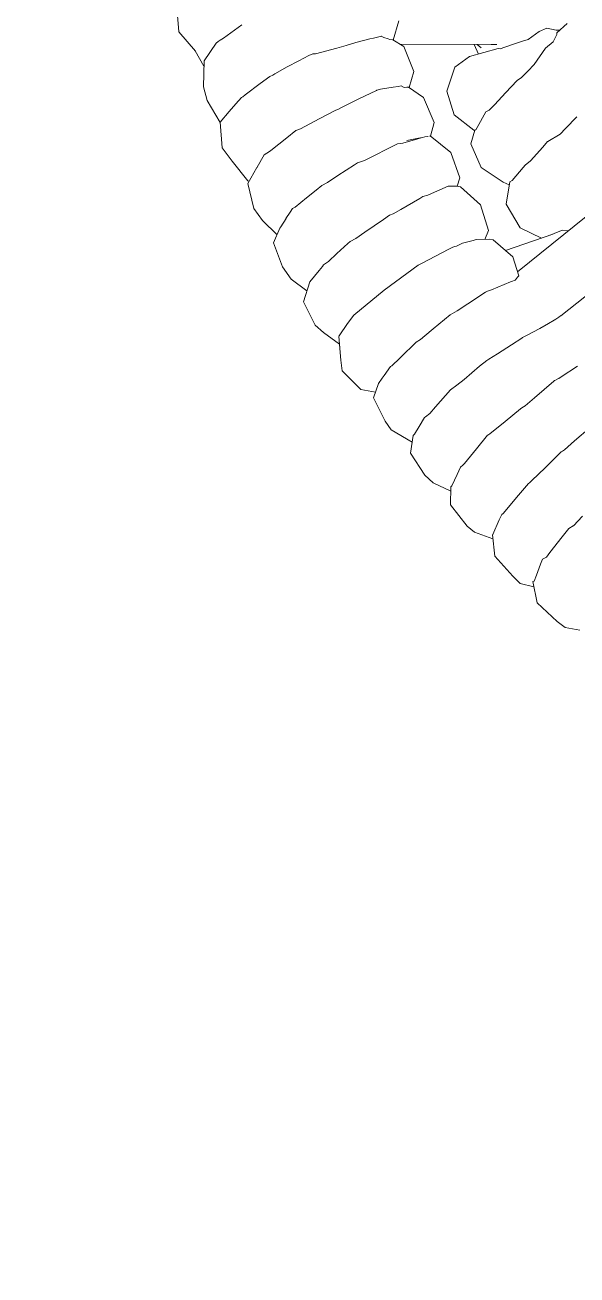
# Model space of a CAD drawing. Header units: centimetres. Extents: x 5488 to 20269, y -31398 to -19684.
# Drawn here: x 11808 to 11816.69, y -23194 to -23174.32 of the extents above; entities that cross this region are included whole.
import ezdxf

# ---------------------------------------------------------------- set-up
doc = ezdxf.new("R2010")
doc.units = ezdxf.units.CM
doc.layers.add('xxx_Auto_Kaplama_Ahşap Tarama', color=16, linetype='Continuous', lineweight=5)
doc.layers.add('xxx_Auto_Tefris_Tefris', color=32, linetype='Continuous', lineweight=15)

# ---------------------------------------------------------------- blocks, each defined once
blk = doc.blocks.new('trtetre')
at = {"color": 0, "linetype": 'ByBlock'}
for points in [[(452.998, 70.757), (452.767, 70.796)], [(452.998, 70.757), (453.124, 70.661)], [(453.124, 70.661), (453.44, 70.369)], [(453.44, 70.369), (453.51, 70.031)], [(453.492, 70.118), (453.706, 70.066)], [(453.706, 70.066), (453.821, 69.949)], [(453.449, 69.931), (453.385, 69.762)], [(453.449, 69.931), (453.488, 70.025)], [(453.51, 70.031), (453.488, 70.025)], [(454.108, 69.634), (453.821, 69.949)], [(453.357, 69.68), (453.295, 69.649)], [(453.385, 69.762), (453.357, 69.68)], [(453.238, 69.575), (453.044, 69.33)], [(453.238, 69.575), (453.295, 69.649)], [(454.108, 69.634), (454.144, 69.299)], [(453.044, 69.33), (452.943, 69.199)], [(454.138, 69.294), (454.037, 69.064)], [(454.137, 69.363), (454.426, 69.258)], [(454.138, 69.294), (454.14, 69.299)], [(454.144, 69.299), (454.14, 69.299)], [(452.869, 69.156), (452.727, 69.002)], [(452.869, 69.156), (452.871, 69.158)], [(452.943, 69.199), (452.871, 69.158)], [(454.426, 69.258), (454.544, 69.161)], [(454.544, 69.161), (454.803, 68.827)], [(453.732, 68.674), (453.977, 68.962)], [(453.982, 68.967), (453.977, 68.962)], [(453.982, 68.967), (453.99, 68.974)], [(453.996, 68.976), (453.99, 68.974)], [(454.037, 69.064), (453.996, 68.976)], [(454.797, 68.543), (454.803, 68.827)], [(453.563, 68.478), (453.578, 68.491)], [(453.578, 68.491), (453.732, 68.674)], [(454.702, 68.348), (454.786, 68.528)], [(454.792, 68.535), (454.786, 68.528)], [(454.792, 68.535), (454.797, 68.542)], [(454.799, 68.609), (455.078, 68.478)], [(453.315, 68.241), (453.523, 68.445)], [(453.563, 68.478), (453.523, 68.445)], [(454.648, 68.232), (454.702, 68.348)], [(455.078, 68.478), (455.21, 68.36)], [(455.21, 68.36), (455.436, 68.01)], [(453.061, 67.993), (453.315, 68.241)], [(454.393, 67.943), (454.585, 68.177)], [(454.61, 68.199), (454.585, 68.177)], [(454.61, 68.199), (454.648, 68.232)], [(452.85, 67.819), (453.009, 67.959)], [(453.04, 67.98), (453.009, 67.959)], [(453.04, 67.98), (453.061, 67.993)], [(454.22, 67.731), (454.393, 67.943)], [(455.436, 68.01), (455.393, 67.734)], [(452.608, 67.608), (452.85, 67.819)], [(453.943, 67.512), (454.184, 67.706)], [(454.216, 67.728), (454.184, 67.706)], [(454.216, 67.728), (454.22, 67.731)], [(455.297, 67.593), (455.369, 67.715)], [(455.391, 67.732), (455.369, 67.715)], [(455.391, 67.732), (455.393, 67.734)], [(455.409, 67.837), (455.738, 67.647)], [(453.704, 67.316), (453.943, 67.512)], [(455.213, 67.45), (455.297, 67.593)], [(455.738, 67.647), (455.832, 67.509)], [(455.832, 67.509), (456.015, 67.143)], [(453.704, 67.316), (453.682, 67.299)], [(455.042, 67.284), (455.132, 67.387)], [(455.201, 67.441), (455.132, 67.387)], [(455.201, 67.441), (455.213, 67.45)], [(453.18, 66.879), (453.484, 67.14)], [(453.484, 67.14), (453.628, 67.265)], [(453.682, 67.299), (453.628, 67.265)], [(454.807, 67.016), (455.042, 67.284)], [(456.015, 67.143), (455.941, 66.917)], [(454.592, 66.85), (454.703, 66.943)], [(454.806, 67.015), (454.703, 66.943)], [(454.806, 67.015), (454.807, 67.016)], [(455.879, 66.833), (455.941, 66.917)], [(455.985, 67.052), (456.215, 67.012)], [(456.215, 67.012), (456.512, 66.718)], [(452.807, 66.641), (453.061, 66.813)], [(453.061, 66.813), (453.097, 66.837)], [(453.113, 66.844), (453.097, 66.837)], [(453.113, 66.844), (453.161, 66.866)], [(453.169, 66.869), (453.161, 66.866)], [(453.179, 66.879), (453.169, 66.869)], [(454.346, 66.645), (454.592, 66.85)], [(455.847, 66.788), (455.748, 66.648)], [(455.879, 66.833), (455.847, 66.788)], [(456.512, 66.718), (456.532, 66.547)], [(454.063, 66.446), (454.202, 66.534)], [(454.234, 66.551), (454.202, 66.534)], [(454.346, 66.645), (454.234, 66.551)], [(455.59, 66.505), (455.601, 66.516)], [(455.601, 66.516), (455.728, 66.636)], [(455.748, 66.648), (455.728, 66.636)], [(456.532, 66.547), (456.562, 66.173)], [(453.844, 66.306), (454.063, 66.446)], [(455.59, 66.505), (455.346, 66.265)], [(456.548, 66.338), (456.551, 66.313)], [(453.397, 66.048), (453.606, 66.158)], [(453.606, 66.158), (453.672, 66.192)], [(453.672, 66.192), (453.683, 66.201)], [(453.844, 66.306), (453.683, 66.201)], [(455.077, 66.055), (455.21, 66.166)], [(455.21, 66.166), (455.277, 66.221)], [(455.346, 66.265), (455.277, 66.221)], [(456.557, 66.165), (456.427, 65.97)], [(456.551, 66.313), (456.559, 66.215)], [(456.552, 66.297), (456.802, 66.11)], [(456.557, 66.165), (456.562, 66.172)], [(456.559, 66.205), (456.559, 66.214)], [(453.148, 65.9), (453.29, 65.987)], [(453.29, 65.987), (453.297, 65.994)], [(453.397, 66.048), (453.297, 65.994)], [(455.077, 66.055), (454.811, 65.832)], [(456.427, 65.97), (456.328, 65.841)], [(456.937, 65.999), (456.802, 66.11)], [(456.937, 65.999), (457.121, 65.632)], [(452.565, 65.453), (453.067, 65.849)], [(453.067, 65.849), (453.07, 65.852)], [(453.099, 65.87), (453.07, 65.852)], [(453.148, 65.9), (453.099, 65.87)], [(454.53, 65.659), (454.699, 65.771)], [(454.699, 65.771), (454.734, 65.793)], [(454.811, 65.832), (454.734, 65.793)], [(456.328, 65.841), (455.848, 65.448)], [(454.53, 65.659), (454.256, 65.477)], [(457.121, 65.632), (457.02, 65.316)], [(453.859, 65.316), (454.161, 65.441)], [(454.161, 65.441), (454.22, 65.464)], [(454.256, 65.477), (454.22, 65.464)], [(455.848, 65.448), (455.312, 65.055)], [(457.065, 65.457), (457.316, 65.272)], [(453.751, 65.158), (452.669, 64.284)], [(453.751, 65.241), (453.731, 65.223)], [(453.731, 65.223), (453.825, 64.921)], [(453.751, 65.241), (453.783, 65.283)], [(453.783, 65.283), (453.788, 65.29)], [(453.842, 65.31), (453.788, 65.29)], [(453.859, 65.316), (453.842, 65.31)], [(456.822, 65.074), (456.872, 65.136)], [(456.872, 65.136), (457.02, 65.316)], [(457.316, 65.272), (457.451, 65.081)], [(454.83, 64.802), (455.262, 65.027)], [(455.274, 65.032), (455.262, 65.027)], [(455.312, 65.055), (455.274, 65.032)], [(456.593, 64.869), (456.726, 64.994)], [(456.802, 65.049), (456.726, 64.994)], [(456.822, 65.074), (456.802, 65.049)], [(457.451, 65.081), (457.591, 64.703)], [(453.941, 64.822), (453.195, 64.567)], [(453.825, 64.921), (454.135, 64.655)], [(454.616, 64.708), (454.708, 64.751)], [(454.741, 64.757), (454.708, 64.751)], [(454.777, 64.775), (454.741, 64.757)], [(454.777, 64.775), (454.83, 64.802)], [(456.419, 64.711), (456.593, 64.869)], [(453.111, 64.53), (453.237, 64.581)], [(453.373, 64.628), (453.709, 64.465)], [(454.135, 64.655), (454.189, 64.645)], [(454.189, 64.645), (454.399, 64.65)], [(454.264, 64.647), (454.206, 64.505)], [(454.447, 64.663), (454.399, 64.65)], [(454.616, 64.708), (454.447, 64.663)], [(456.153, 64.534), (456.294, 64.633)], [(456.383, 64.679), (456.294, 64.633)], [(456.419, 64.711), (456.383, 64.679)], [(457.591, 64.703), (457.491, 64.472)], [(457.535, 64.573), (457.766, 64.35)], [(452.954, 64.514), (453.041, 64.502)], [(453.111, 64.53), (453.042, 64.503)], [(453.709, 64.465), (453.928, 64.09)], [(454.206, 64.505), (454.332, 64.101)], [(455.859, 64.331), (456.153, 64.534)], [(457.395, 64.319), (457.474, 64.447)], [(457.491, 64.472), (457.474, 64.447)], [(457.766, 64.35), (457.904, 64.158)], [(455.29, 64.003), (455.587, 64.175)], [(455.587, 64.175), (455.707, 64.244)], [(455.766, 64.266), (455.707, 64.244)], [(455.859, 64.331), (455.766, 64.266)], [(457.293, 64.162), (457.249, 64.139)], [(457.328, 64.216), (457.293, 64.162)], [(457.328, 64.216), (457.396, 64.319)], [(457.904, 64.158), (457.996, 63.765)], [(453.928, 64.09), (453.872, 63.741)], [(454.332, 64.101), (454.647, 63.818)], [(455.24, 63.974), (455.164, 63.952)], [(455.29, 64.003), (455.24, 63.974)], [(456.919, 63.87), (457.071, 63.995)], [(457.071, 63.994), (457.249, 64.139)], [(453.88, 63.789), (453.973, 63.745)], [(454.702, 63.807), (454.647, 63.818)], [(454.701, 63.807), (454.658, 63.678)], [(454.702, 63.807), (454.84, 63.81)], [(454.84, 63.81), (455.104, 63.926)], [(455.104, 63.926), (455.164, 63.952)], [(456.83, 63.797), (456.743, 63.75)], [(456.919, 63.87), (456.83, 63.797)], [(457.996, 63.765), (457.855, 63.517)], [(453.663, 63.517), (453.836, 63.722)], [(453.872, 63.741), (453.836, 63.722)], [(453.973, 63.745), (454.32, 63.517)], [(454.658, 63.678), (454.8, 63.28)], [(456.317, 63.473), (456.577, 63.642)], [(456.577, 63.642), (456.743, 63.75)], [(457.976, 63.73), (457.996, 63.726)], [(458.243, 63.414), (457.996, 63.726)], [(453.353, 63.194), (453.544, 63.408)], [(453.629, 63.476), (453.544, 63.408)], [(453.66, 63.513), (453.629, 63.476)], [(453.66, 63.513), (453.664, 63.517)], [(454.32, 63.517), (454.486, 63.14)], [(456.064, 63.357), (456.158, 63.403)], [(456.268, 63.441), (456.158, 63.403)], [(456.317, 63.473), (456.268, 63.441)], [(457.78, 63.387), (457.738, 63.315)], [(457.78, 63.387), (457.855, 63.518)], [(458.243, 63.414), (458.399, 63.207)], [(453.275, 63.107), (453.353, 63.194)], [(454.8, 63.28), (455.125, 63.019)], [(455.734, 63.192), (455.639, 63.144)], [(455.734, 63.192), (456.064, 63.357)], [(457.383, 63.048), (457.635, 63.247)], [(457.635, 63.247), (457.657, 63.265)], [(457.738, 63.314), (457.657, 63.265)], [(458.399, 63.207), (458.433, 62.803)], [(452.992, 62.899), (453.08, 62.988)], [(453.274, 63.107), (453.08, 62.988)], [(454.486, 63.14), (454.424, 62.928)], [(455.064, 62.809), (455.122, 63.021)], [(455.125, 63.019), (455.134, 63.021)], [(455.155, 63.025), (455.163, 63.026)], [(455.163, 63.026), (455.21, 63.032)], [(455.317, 63.063), (455.21, 63.032)], [(455.309, 63.054), (455.247, 63.042)], [(455.309, 63.054), (455.494, 63.09)], [(455.317, 63.063), (455.556, 63.133)], [(455.639, 63.144), (455.556, 63.133)], [(457.383, 63.048), (457.239, 62.933)], [(452.813, 62.719), (452.992, 62.899)], [(454.387, 62.885), (454.248, 62.641)], [(454.387, 62.886), (454.408, 62.92)], [(454.387, 62.886), (454.387, 62.885)], [(454.412, 62.924), (454.408, 62.92)], [(454.412, 62.924), (454.419, 62.929)], [(454.419, 62.929), (454.437, 62.925)], [(454.749, 62.686), (454.437, 62.925)], [(455.064, 62.809), (455.228, 62.414)], [(456.871, 62.751), (457.167, 62.906)], [(457.239, 62.933), (457.167, 62.907)], [(458.433, 62.803), (458.291, 62.634)], [(458.433, 62.807), (458.634, 62.459)], [(454.109, 62.521), (454.194, 62.614)], [(454.248, 62.641), (454.194, 62.614)], [(454.749, 62.686), (454.861, 62.312)], [(456.246, 62.436), (456.533, 62.577)], [(456.533, 62.577), (456.58, 62.6)], [(456.611, 62.613), (456.58, 62.6)], [(456.871, 62.751), (456.611, 62.613)], [(458.184, 62.512), (458.291, 62.635)], [(453.941, 62.341), (454.109, 62.521)], [(455.228, 62.414), (455.467, 62.248)], [(456.246, 62.436), (455.972, 62.302)], [(458.036, 62.372), (458.077, 62.401)], [(458.097, 62.413), (458.077, 62.401)], [(458.184, 62.512), (458.097, 62.413)], [(458.634, 62.459), (458.693, 62.244)], [(453.941, 62.341), (453.757, 62.143)], [(454.861, 62.312), (454.739, 61.934)], [(455.453, 62.257), (455.384, 62.006)], [(455.492, 62.252), (455.467, 62.248)], [(455.494, 62.252), (455.492, 62.252)], [(455.494, 62.252), (455.535, 62.258)], [(455.583, 62.232), (455.535, 62.258)], [(455.629, 62.24), (455.583, 62.232)], [(455.708, 62.252), (455.629, 62.24)], [(455.708, 62.252), (455.905, 62.284)], [(455.906, 62.284), (455.965, 62.3)], [(455.965, 62.3), (455.971, 62.301)], [(455.971, 62.301), (455.972, 62.302)], [(457.802, 62.195), (457.651, 62.08)], [(457.802, 62.195), (458.036, 62.372)], [(458.686, 61.835), (458.693, 62.244)], [(453.487, 61.894), (453.588, 61.996)], [(453.588, 61.996), (453.685, 62.1)], [(453.757, 62.143), (453.685, 62.1)], [(455.541, 61.612), (455.384, 62.006)], [(457.375, 61.928), (457.571, 62.042)], [(457.605, 62.059), (457.571, 62.042)], [(457.651, 62.08), (457.605, 62.059)], [(453.487, 61.894), (453.309, 61.635)], [(454.739, 61.934), (454.507, 61.77)], [(457.195, 61.836), (457.034, 61.753)], [(457.195, 61.836), (457.375, 61.928)], [(458.686, 61.835), (458.493, 61.558)], [(458.687, 61.921), (458.827, 61.676)], [(453.309, 61.635), (453.186, 61.538)], [(453.752, 61.552), (453.981, 61.633)], [(453.981, 61.633), (454.003, 61.644)], [(454.02, 61.645), (454.003, 61.644)], [(454.054, 61.641), (454.02, 61.645)], [(454.507, 61.77), (454.054, 61.641)], [(454.383, 61.577), (454.323, 61.629)], [(454.362, 61.729), (454.43, 61.577)], [(455.541, 61.612), (455.714, 61.506)], [(456.449, 61.595), (456.293, 61.549)], [(456.597, 61.634), (456.449, 61.595)], [(456.597, 61.634), (456.933, 61.725)], [(456.973, 61.726), (456.933, 61.725)], [(457.034, 61.753), (456.974, 61.726)], [(458.818, 61.686), (459.081, 61.378)], [(453.128, 61.42), (453.186, 61.538)], [(453.131, 61.394), (453.128, 61.42)], [(453.583, 61.501), (453.407, 61.373)], [(453.672, 61.524), (453.583, 61.501)], [(453.752, 61.552), (453.672, 61.524)], [(454.077, 61.577), (454.162, 61.577)], [(454.162, 61.577), (455.601, 61.575)], [(455.706, 61.511), (455.62, 61.208)], [(455.76, 61.498), (455.714, 61.506)], [(455.76, 61.498), (455.787, 61.491)], [(455.787, 61.491), (455.857, 61.469)], [(455.894, 61.45), (455.857, 61.469)], [(456.015, 61.479), (455.893, 61.45)], [(456.073, 61.492), (456.015, 61.479)], [(456.073, 61.492), (456.293, 61.549)], [(458.089, 61.268), (458.381, 61.477)], [(458.434, 61.513), (458.381, 61.477)], [(458.463, 61.53), (458.434, 61.513)], [(458.493, 61.558), (458.463, 61.53)], [(453.131, 61.394), (452.97, 61.249)], [(453.14, 61.354), (453.085, 61.353)], [(453.14, 61.354), (453.29, 61.32)], [(453.29, 61.32), (453.407, 61.373)], [(459.081, 61.378), (459.114, 60.998)]]:
    blk.add_lwpolyline(points, dxfattribs=at)

msp = doc.modelspace()

# ---------------------------------------------------------------- hatches: boundary and pattern name
at = {"layer": 'xxx_Auto_Kaplama_Ahşap Tarama'}
h = msp.add_hatch(dxfattribs=at)
h.set_pattern_fill('AR-CONC', color=256, scale=0.5)
h.set_pattern_definition([(50, (809.53, -3617.59), (91.09233, -7.96954), [9.525, -104.775]), (355, (809.53, -3617.59), (-17.6217, 95.52842), [7.62, -83.8203]), (100.45144, (817.12, -3618.255), (73.47062, 87.55888), [8.095, -89.04512]), (46.1842, (809.53, -3592.19), (135.5395, -21.02116), [14.2875, -157.1625]), (96.63556, (820.83, -3593.94), (118.70207, 123.71306), [12.1425, -133.5678]), (351.18415, (809.53, -3592.19), (118.70207, 123.71306), [11.43, -125.72987]), (21, (822.23, -3598.54), (75.8072, -51.1326), [9.525, -104.775]), (326, (822.23, -3598.54), (30.901, 92.09398), [7.62, -83.82]), (71.45144, (828.55, -3602.8), (106.7082, 40.96138), [8.095, -89.04497]), (37.5, (809.53, -3617.59), (1.5443, 42.27752), [0, -82.804, 0, -85.09, 0, -84.1375]), (7.5, (809.53, -3617.59), (33.40983, 50.09029), [0, -48.514, 0, -80.899, 0, -32.0675]), (327.5, (781.21, -3617.59), (67.795298, -2.864372), [0, -31.75, 0, -99.06, 0, -131.445]), (317.5, (768.51, -3617.59), (74.06459, 12.71325), [0, -41.275, 0, -65.786, 0, -93.345])])
edge = h.paths.add_edge_path()
edge.add_line((9312.934, -27555.319), (9330.626, -27555.319))
edge.add_arc((9330.626, -27548.319), 7, 270, 349.5592)
edge.add_arc((-12655703.852, 2009176.564), 12827763.879, 350.8642093147, 350.8644691226)
edge.add_line((9346.746, -27492.157), (9332.45, -27492.157))
edge.add_line((9332.45, -27492.157), (9332.449, -27061.102))
edge.add_line((9332.449, -27061.102), (9346.746, -27061.102))
edge.add_arc((-12660642.429, -2064524.007), 12832765.905, 9.1355309233, 9.1357906395)
edge.add_arc((9330.626, -27004.939), 7, 10.4408, 90)
edge.add_line((9330.626, -26997.939), (9312.934, -26997.939))
edge.add_arc((9312.934, -27004.939), 7, 90, 170.4864)
edge.add_arc((10864.464, -27276.629), 1582.138, 170.069442, 189.930558)
edge.add_arc((9312.934, -27548.319), 7, 189.5136, 270)

# ---------------------------------------------------------------- block references
at = {"layer": 'xxx_Auto_Tefris_Tefris', "rotation": 180}
msp.add_blockref('trtetre', (12269.504, -23113.049), dxfattribs=at)

doc.saveas('drawing.dxf')
